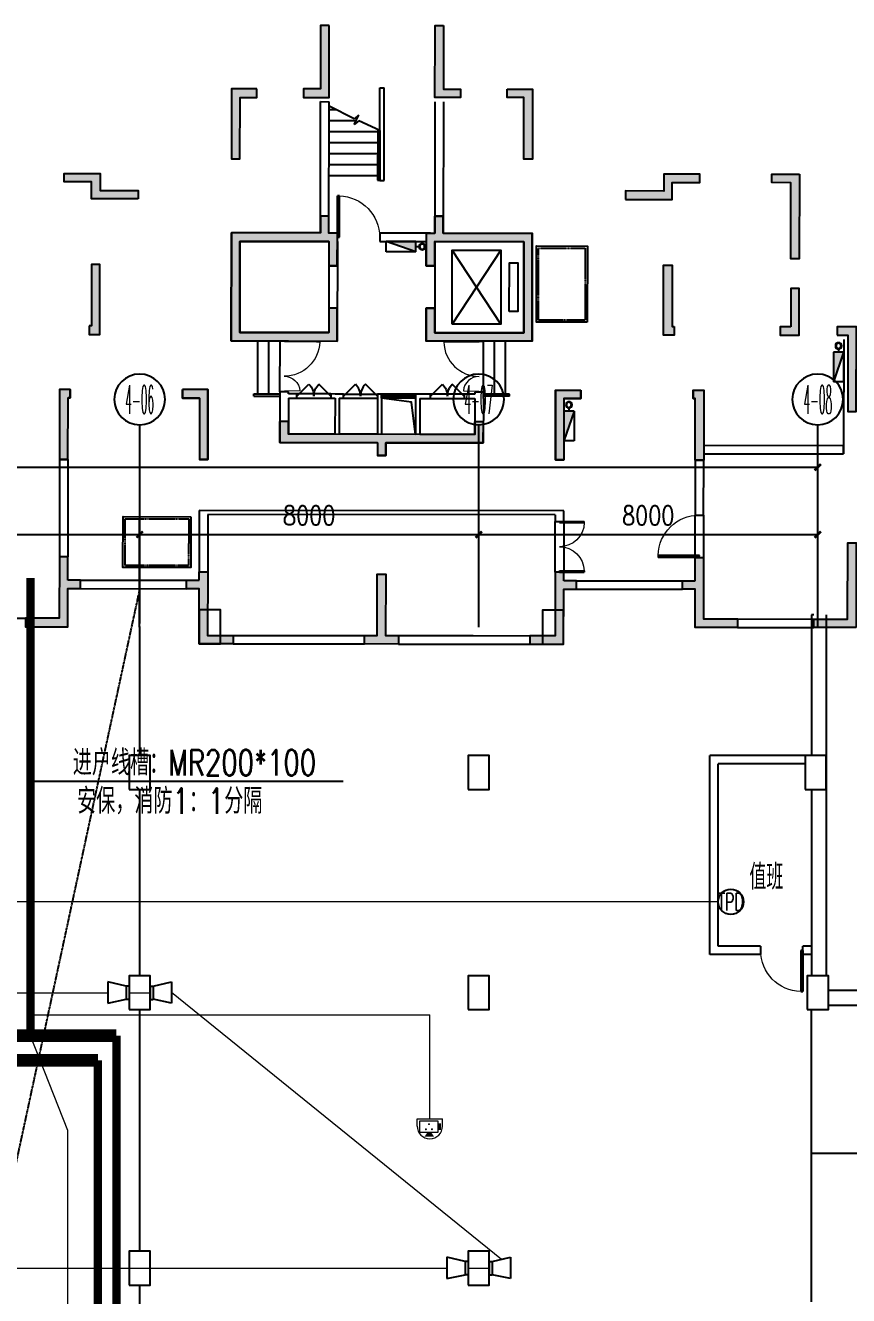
# Model space of a CAD drawing. Extents: x -781653 to 929899, y -295171 to 30012.
# Drawn here: x 451758 to 471181, y -144954 to -114973 of the extents above; entities that cross this region are included whole.
import ezdxf
from ezdxf.enums import TextEntityAlignment as Align

# ---------------------------------------------------------------- set-up
doc = ezdxf.new("R2010")
doc.units = 0
doc.header["$LTSCALE"] = 10
doc.header["$MEASUREMENT"] = 0
for name, pattern in [('BORDER', [1.75, 0.5, -0.25, 0.5, -0.25, 0, -0.25]), ('CENTER', [2, 1.25, -0.25, 0.25, -0.25]), ('DASH', [0.35, 0.25, -0.1]), ('DASHED', [0.75, 0.5, -0.25])]:
    doc.linetypes.add(name, pattern=pattern)
doc.layers.get('0').update_dxf_attribs({"linetype": 'CONTINUOUS'})
doc.layers.get('Defpoints').update_dxf_attribs({"linetype": 'CONTINUOUS'})
for name, color, linetype in [('A-STAIRS', 9, 'CONTINUOUS'), ('AXIS', 3, 'CONTINUOUS'), ('AXIS_TEXT', 7, 'CONTINUOUS'), ('COLUMN', 1, 'CONTINUOUS'), ('DOTE', 8, 'CENTER'), ('JPS-X', 1, 'BORDER'), ('JPS-XHS', 7, 'CONTINUOUS'), ('LVTRY', 6, 'CONTINUOUS'), ('PUB_DIM', 3, 'CONTINUOUS'), ('RD-equip', 3, 'CONTINUOUS'), ('RD-text', 4, 'CONTINUOUS'), ('solid', 252, 'CONTINUOUS'), ('STAIR', 9, 'CONTINUOUS'), ('TEXT', 7, 'CONTINUOUS'), ('wall', 8, 'CONTINUOUS'), ('wall-jg', 7, 'CONTINUOUS'), ('WINDOW', 4, 'CONTINUOUS'), ('结构墙', 1, 'CONTINUOUS')]:
    doc.layers.add(name, color=color, linetype=linetype)
doc.layers.add('RD-line', color=2, linetype='CONTINUOUS', lineweight=0)
doc.layers.get('DOTE').off()
doc.styles.add('_TCH_AXIS', font='COMPLEX', dxfattribs={"bigfont": 'GBCBIG'})
doc.styles.add('_TEL_DIM', font='SIMPLEX', dxfattribs={"width": 0.8, "height": 3.5, "bigfont": 'HZTXT'})
doc.styles.add('COMPLEX', font='COMPLEX')
doc.styles.add('DIM_FONT', font='SIMPLEX', dxfattribs={"width": 0.8, "bigfont": 'HZTXT'})
doc.styles.add('FS1', font='txt4', dxfattribs={"width": 0.8, "bigfont": 'fstxt'})
doc.styles.add('FS2', font='tjromans.shx', dxfattribs={"width": 0.8, "bigfont": 'tjhztxt.shx'})
doc.linetypes.add('BRA', pattern='A,2.8,-0.1,["B",_TEL_DIM,S=0.07,R=0,X=0,Y=-0.12],-0.25', length=3.15)
doc.linetypes.add('CCTV', pattern='A,2.8,-0.1,["V",_TEL_DIM,S=0.07,R=0,X=0,Y=-0.12],-0.25', length=3.15)
doc.linetypes.add('TD', pattern='A,2.8,-0.1,["C",_TEL_DIM,S=0.07,R=0,X=0,Y=-0.12],-0.25', length=3.15)
doc.dimstyles.new('DIMN300', dxfattribs={"dimscale": 3, "dimtxt": 300, "dimasz": 100, "dimexe": 250, "dimexo": 300, "dimgap": 150, "dimtad": 1, "dimdec": 0, "dimzin": 0, "dimdsep": 46, "dimtxsty": 'DIM_FONT', "dimblk": 'ARCHTICK', "dimcen": 0.09, "dimclrt": 7, "dimazin": 2, "dimtfac": 1, "dimtdec": 0, "dimtix": 1, "dimtmove": 2, "dimatfit": 3, "dimfxl": 0, "dimtolj": 1, "dimtzin": 0, "dimarcsym": 0})

# ---------------------------------------------------------------- blocks, each defined once
blk = doc.blocks.new('$DorLib2D$00000001')
for p, q in [((0.45, 0.975), (0.5, 0.975)), ((0.45, 0), (0.45, 0.975)), ((0.5, 0), (0.5, 0.975)), ((0.5, 0), (0.45, 0))]:
    blk.add_line(p, q)
at = {"lineweight": 13}
blk.add_arc((0.475, 0), 0.975, 91.4693, 180, dxfattribs=at)
blk = doc.blocks.new('DXHS')
at = {"layer": 'JPS-XHS'}
blk.add_hatch(color=256, dxfattribs=at).paths.add_polyline_path([(-350, 240), (-350, 0), (350, 0)])
at = {"layer": 'JPS-XHS', "linetype": 'Continuous'}
for p, q in [((-350, 240), (-350, 0)), ((-350, 240), (350, 240)), ((-350, 0), (350, 0)), ((350, 240), (350, 0))]:
    blk.add_line(p, q, dxfattribs=at)
at = {"layer": 'JPS-XHS'}
blk.add_line((-350, 240), (350, 0), dxfattribs=at)
blk = doc.blocks.new('FF')
at = {"linetype": 'Continuous'}
for radius in [75, 60]:
    blk.add_circle((0, 0), radius, dxfattribs=at)
blk = doc.blocks.new('$DorLib2D$00000002')
for p, q in [((-0.5, 0), (-0.5, 0.4875)), ((-0.475, 0.4875), (-0.5, 0.4875)), ((-0.475, 0), (-0.475, 0.4875)), ((0.475, 0), (0.475, 0.4875)), ((0.475, 0.4875), (0.5, 0.4875)), ((0.5, 0), (0.5, 0.4875)), ((-0.5, 0), (-0.475, 0)), ((0.5, 0), (0.475, 0))]:
    blk.add_line(p, q)
at = {"lineweight": 13}
for centre, start, end in [((-0.4875, 0), 0, 88.53072), ((0.4875, 0), 91.46928, 180)]:
    blk.add_arc(centre, 0.4875, start, end, dxfattribs=at)
blk = doc.blocks.new('$DorLib2D$00000116')
at = {"color": 0}
for p, q in [((-0.5, 0), (-0.146, 0.354)), ((0.5, 0), (0.146, 0.354))]:
    blk.add_line(p, q, dxfattribs=at)
for centre, start, end in [((-0.5, 0), 0, 45), ((0.5, 0), 135, 180)]:
    blk.add_arc(centre, 0.5, start, end, dxfattribs=at)
blk = doc.blocks.new('$WINLIB2D$00000001')
for p, q in [((-0.5, 0.5), (0.5, 0.5)), ((-0.5, 0.5), (-0.5, -0.5)), ((0.5, -0.5), (0.5, 0.5)), ((0.5, 0.167), (-0.5, 0.167)), ((0.5, -0.167), (-0.5, -0.167)), ((-0.5, -0.5), (0.5, -0.5))]:
    blk.add_line(p, q)
blk = doc.blocks.new('$DorLib2D$00000025')
at = {"const_width": 0.02}
for points in [[(0.481, -0.001), (0.481, 0.691)], [(-0.481, 0.001), (-0.481, 0.308)]]:
    blk.add_lwpolyline(points, dxfattribs=at)
at = {"lineweight": 13}
for centre, radius, start, end in [((0.505, -0.002), 0.699, 91.9397, 179.7238), ((-0.501, 0.003), 0.307, 359.7899, 85.7508)]:
    blk.add_arc(centre, radius, start, end, dxfattribs=at)
blk = doc.blocks.new('A$C6717307E')
at = {"layer": 'solid'}
for points in [[(32350, 8275), (32150, 8275), (32150, 7700), (30050, 7700), (30050, 9850), (32150, 9850), (32150, 9275), (32350, 9275), (32350, 10050), (32150, 10050), (32150, 10450), (31950, 10450), (31950, 10050), (29850, 10050), (29850, 7500), (32350, 7500)], [(36950, 10050), (34850, 10050), (34850, 10450), (34650, 10450), (34650, 10050), (34450, 10050), (34450, 9275), (34650, 9275), (34650, 9850), (36750, 9850), (36750, 7700), (34650, 7700), (34650, 8275), (34450, 8275), (34450, 7500), (36950, 7500)], [(26750, 9300), (26550, 9300), (26550, 7850), (26500, 7850), (26500, 7650), (26750, 7650)], [(40250, 7850), (40250, 9300), (40050, 9300), (40050, 7650), (40300, 7650), (40300, 7850)], [(25800, 4700), (26000, 4700), (26000, 6150), (26050, 6150), (26050, 6350), (25800, 6350)], [(29300, 6350), (28700, 6350), (28700, 6150), (29100, 6150), (29100, 4700), (29300, 4700)], [(37700, 6150), (38100, 6150), (38100, 6350), (37500, 6350), (37500, 4700), (37700, 4700)], [(40800, 4700), (41000, 4700), (41000, 6350), (40750, 6350), (40750, 6150), (40800, 6150)], [(31200, 5300), (31200, 5600), (31000, 5600), (31000, 5100), (33300, 5100), (33300, 4800), (33500, 4800), (33500, 5100), (35800, 5100), (35800, 5600), (35600, 5600), (35600, 5300)]]:
    blk.add_hatch(color=8, dxfattribs=at).paths.add_polyline_path(points)
at = {"layer": 'JPS-X', "color": 8, "const_width": 50}
for points in [[(34275, 9730), (34200, 9730)], [(44180, 7325), (44180, 7250)], [(37820, 5925), (37820, 5850)]]:
    blk.add_lwpolyline(points, dxfattribs=at)
at = {"layer": 'LVTRY', "color": 8}
blk.add_lwpolyline([(34200, 5300), (34102, 6056), (33400, 6150)], dxfattribs=at)
at = {"layer": 'STAIR', "color": 8}
for p, q in [((32744, 12749), (32150, 13040)), ((32314, 12960), (32150, 12960)), ((32787, 12700), (32150, 12700)), ((32851, 12830), (32744, 12749)), ((32745, 12614), (32851, 12830)), ((32852, 12696), (32745, 12614)), ((33350, 12470), (32852, 12696)), ((33300, 12440), (32150, 12440)), ((33300, 12492), (33300, 11300)), ((33350, 12470), (33350, 11300)), ((33300, 12180), (32150, 12180)), ((33300, 11920), (32150, 11920)), ((33300, 11660), (32150, 11660)), ((33300, 11400), (32150, 11400)), ((33300, 11300), (33350, 11300)), ((36210, 9650), (35060, 7900)), ((36210, 7900), (35060, 9650)), ((34650, 9275), (34650, 8275)), ((30480, 6250), (30480, 7500)), ((30740, 6250), (30740, 7500)), ((31000, 6300), (31000, 7500)), ((35800, 6300), (35800, 7500)), ((36060, 6250), (36060, 7500)), ((36320, 6250), (36320, 7500)), ((30380, 6250), (31000, 6250)), ((30380, 6200), (30380, 6250)), ((30380, 6200), (31000, 6200)), ((32200, 6250), (31400, 6250)), ((31400, 6150), (32200, 6150)), ((32500, 6250), (33300, 6250)), ((32500, 6150), (33300, 6150)), ((35350, 6250), (34550, 6250)), ((34550, 6150), (35350, 6150)), ((36420, 6250), (35800, 6250)), ((36420, 6200), (35800, 6200)), ((36420, 6200), (36420, 6250)), ((40800, 2400), (40800, 3400)), ((41000, 3400), (41000, 2400)), ((37500, 2050), (37500, 3250)), ((37700, 3250), (37700, 2050))]:
    blk.add_line(p, q, dxfattribs=at)
for points in [[(35060, 7900), (35060, 9650), (36210, 9650), (36210, 7900)], [(38250, 7950), (37050, 7950), (37050, 9750), (38250, 9750)], [(36410, 8200), (36410, 9350), (36610, 9350), (36610, 8200)], [(28900, 3350), (28900, 2150), (27300, 2150), (27300, 3350)]]:
    blk.add_lwpolyline(points, close=True, dxfattribs=at)
at = {"layer": 'STAIR', "color": 8, "linetype": 'DASH'}
for points in [[(38200, 8000), (37100, 8000), (37100, 9700), (38200, 9700)], [(28850, 3300), (28850, 2200), (27350, 2200), (27350, 3300)]]:
    blk.add_lwpolyline(points, close=True, dxfattribs=at)
at = {"layer": 'wall', "color": 8}
for p, q in [((33350, 11290), (33350, 13480)), ((33350, 13480), (33450, 13480)), ((33450, 11290), (33450, 13480)), ((31950, 10050), (31950, 13150)), ((31950, 13150), (32150, 13150)), ((32150, 10050), (32150, 13150)), ((34650, 13150), (34650, 10050)), ((34850, 13150), (34850, 10050)), ((33350, 11290), (33450, 11290)), ((29850, 10050), (29850, 7500)), ((31950, 10050), (29850, 10050)), ((32250, 10050), (32150, 10050)), ((32350, 10050), (32250, 10050)), ((32350, 9850), (32350, 10050)), ((34550, 10050), (33350, 10050)), ((33350, 10050), (33350, 9850)), ((34550, 10050), (34650, 10050)), ((34850, 10050), (36950, 10050)), ((36950, 10050), (36950, 7500)), ((30050, 9850), (30050, 7700)), ((32050, 9850), (30050, 9850)), ((32150, 9850), (32050, 9850)), ((32150, 9850), (32150, 7700)), ((32350, 9850), (32350, 7500)), ((33350, 9850), (34450, 9850)), ((34450, 9850), (34450, 9275)), ((34650, 9850), (34750, 9850)), ((34650, 9275), (34650, 9850)), ((34750, 9850), (36750, 9850)), ((36750, 9850), (36750, 7700)), ((34450, 9275), (34650, 9275)), ((34650, 8275), (34450, 8275)), ((34450, 8275), (34450, 7500)), ((34650, 7700), (34650, 8275)), ((29850, 7500), (31000, 7500)), ((30050, 7700), (31100, 7700)), ((31000, 7500), (31200, 7500)), ((31100, 7700), (32150, 7700)), ((31200, 7500), (32350, 7500)), ((35600, 7500), (34450, 7500)), ((35700, 7700), (34650, 7700)), ((35600, 7500), (35800, 7500)), ((36750, 7700), (35700, 7700)), ((36950, 7500), (35800, 7500)), ((31200, 6300), (31000, 6300)), ((31000, 6300), (31000, 6150)), ((31200, 6250), (31200, 6300)), ((35800, 6300), (35600, 6300)), ((35600, 6300), (35600, 6250)), ((35800, 6150), (35800, 6300)), ((31000, 6150), (31000, 5100)), ((31400, 6250), (31200, 6250)), ((31200, 6150), (31400, 6150)), ((31200, 6150), (31200, 5300)), ((31400, 6150), (31400, 6250)), ((32300, 6250), (32200, 6250)), ((32200, 6250), (32200, 6150)), ((32200, 6150), (32300, 6150)), ((32500, 6250), (32300, 6250)), ((32300, 6150), (32300, 5300)), ((32400, 6150), (32400, 5300)), ((32400, 6150), (32500, 6150)), ((32500, 6150), (32500, 6250)), ((33400, 6250), (33300, 6250)), ((33300, 6250), (33300, 6150)), ((33300, 6150), (33300, 5300)), ((33400, 6150), (33400, 6250)), ((33400, 6150), (33400, 5300)), ((34550, 6250), (34200, 6250)), ((34200, 6250), (34200, 6150)), ((34200, 6150), (34200, 5300)), ((34300, 6150), (34550, 6150)), ((34300, 6150), (34300, 5300)), ((34550, 6150), (34550, 6250)), ((35600, 6250), (35350, 6250)), ((35350, 6250), (35350, 6150)), ((35350, 6150), (35600, 6150)), ((35600, 6150), (35600, 5300)), ((35800, 6150), (35800, 5100)), ((32300, 5100), (31000, 5100)), ((32300, 5300), (31200, 5300)), ((33300, 5100), (32300, 5100)), ((33300, 5300), (32400, 5300)), ((33300, 5100), (33300, 4800)), ((33300, 5100), (33300, 5100)), ((34200, 5300), (33400, 5300)), ((33400, 5300), (33400, 5300)), ((34200, 5100), (33500, 5100)), ((33500, 5100), (33500, 4800)), ((35800, 5100), (34200, 5100)), ((35600, 5300), (34300, 5300)), ((33500, 4800), (33300, 4800)), ((41000, 5050), (44300, 5050)), ((41000, 5050), (41000, 4850)), ((41000, 4850), (44300, 4850)), ((44300, 5050), (44300, 4850)), ((25800, 4700), (25800, 2400)), ((26000, 4700), (25800, 4700)), ((26000, 4700), (26000, 2400)), ((40800, 4700), (40800, 3400)), ((41000, 4700), (40800, 4700)), ((41000, 3400), (41000, 4700)), ((37700, 3500), (29100, 3500)), ((29100, 3500), (29100, 2050)), ((37500, 3400), (29300, 3400)), ((29300, 3400), (29300, 2050)), ((37500, 3400), (37500, 3250)), ((37700, 3250), (37700, 3500)), ((40800, 3400), (41000, 3400)), ((37500, 3250), (37700, 3250))]:
    blk.add_line(p, q, dxfattribs=at)
at = {"layer": 'wall-jg', "color": 8}
for p, q in [((31950, 10450), (31950, 10050)), ((32150, 10450), (31950, 10450)), ((32150, 10050), (32150, 10450)), ((34650, 10450), (34650, 10050)), ((34850, 10450), (34650, 10450)), ((34850, 10050), (34850, 10450)), ((31950, 10050), (29850, 10050)), ((29850, 7500), (29850, 10050)), ((32350, 10050), (32150, 10050)), ((32350, 9275), (32350, 10050)), ((34450, 10050), (34650, 10050)), ((34450, 9275), (34450, 10050)), ((34850, 10050), (36950, 10050)), ((36950, 7500), (36950, 10050)), ((30050, 7700), (30050, 9850)), ((30050, 9850), (32150, 9850)), ((32150, 9850), (32150, 9275)), ((36750, 9850), (34650, 9850)), ((34650, 9850), (34650, 9275)), ((36750, 7700), (36750, 9850)), ((26550, 9300), (26550, 7850)), ((26750, 9300), (26550, 9300)), ((26750, 7650), (26750, 9300)), ((40050, 9300), (40250, 9300)), ((40050, 7650), (40050, 9300)), ((40250, 9300), (40250, 7850)), ((32350, 9275), (32150, 9275)), ((34450, 9275), (34650, 9275)), ((32350, 8275), (32150, 8275)), ((32150, 8275), (32150, 7700)), ((32350, 7500), (32350, 8275)), ((34450, 8275), (34650, 8275)), ((34450, 7500), (34450, 8275)), ((34650, 8275), (34650, 7700)), ((26550, 7850), (26500, 7850)), ((26500, 7850), (26500, 7650)), ((40250, 7850), (40300, 7850)), ((40300, 7850), (40300, 7650)), ((26500, 7650), (26750, 7650)), ((29850, 7500), (32350, 7500)), ((30050, 7700), (32150, 7700)), ((36950, 7500), (34450, 7500)), ((36750, 7700), (34650, 7700)), ((40300, 7650), (40050, 7650)), ((44300, 7550), (44300, 5050)), ((25800, 6350), (25800, 4700)), ((26050, 6350), (25800, 6350)), ((26050, 6350), (26050, 6150)), ((28700, 6150), (28700, 6350)), ((29300, 6350), (28700, 6350)), ((29300, 6350), (29300, 4700)), ((37500, 6350), (37500, 4700)), ((37500, 6350), (38100, 6350)), ((38100, 6150), (38100, 6350)), ((40750, 6350), (40750, 6150)), ((40750, 6350), (41000, 6350)), ((41000, 6350), (41000, 4700)), ((26050, 6150), (26000, 6150)), ((26000, 4700), (26000, 6150)), ((29100, 6150), (28700, 6150)), ((29100, 6150), (29100, 4700)), ((37700, 6150), (38100, 6150)), ((37700, 6150), (37700, 4700)), ((40750, 6150), (40800, 6150)), ((40800, 4700), (40800, 6150)), ((31200, 5600), (31000, 5600)), ((31000, 5100), (31000, 5600)), ((31200, 5300), (31200, 5600)), ((35600, 5300), (35600, 5600)), ((35800, 5600), (35600, 5600)), ((35800, 5100), (35800, 5600)), ((33300, 5100), (31000, 5100)), ((35600, 5300), (31200, 5300)), ((33300, 5100), (33300, 4800)), ((33500, 5100), (33500, 4800)), ((33500, 5100), (35800, 5100)), ((33500, 4800), (33300, 4800)), ((44300, 5050), (44300, 5050)), ((44300, 4850), (44300, 5050)), ((44300, 4850), (44300, 4850)), ((26000, 4700), (25800, 4700)), ((29300, 4700), (29100, 4700)), ((37500, 4700), (37700, 4700)), ((40800, 4700), (41000, 4700))]:
    blk.add_line(p, q, dxfattribs=at)
at = {"layer": 'WINDOW', "color": 8, "linetype": 'DASH'}
for p, q in [((34650, 9275), (34450, 9275)), ((34450, 8275), (34650, 8275))]:
    blk.add_line(p, q, dxfattribs=at)
at = {"layer": 'JPS-X', "color": 8, "xscale": -1}
blk.add_blockref('FF', (34350, 9730), dxfattribs=at)
at = {"layer": 'JPS-X', "color": 8, "xscale": -1, "rotation": 90}
for p in [(44180, 7400), (37820, 6000)]:
    blk.add_blockref('FF', p, dxfattribs=at)
at = {"layer": 'JPS-XHS', "color": 8}
for p, rotation in [((33850, 9850), 179.9999999999999), ((44060, 6900), 270), ((37700, 5500), 270)]:
    blk.add_blockref('DXHS', p, dxfattribs=dict(at, rotation=rotation))
at = {"layer": 'WINDOW', "color": 8}
for name, p, xscale, yscale, zscale in [('$DorLib2D$00000001', (32850, 9950), -1000.000000000001, 1000.000000000001, -1000), ('$DorLib2D$00000116', (31800, 6200), -799.9999999999999, 799.9999999999999, 800), ('$DorLib2D$00000116', (32900, 6200), 799.9999999999999, 799.9999999999999, -800)]:
    blk.add_blockref(name, p, dxfattribs=dict(at, xscale=xscale, yscale=yscale, zscale=zscale))
for name, p, xscale, yscale, zscale, rotation in [('$DorLib2D$00000025', (31100, 6900), -1199.999999999999, 1199.999999999999, -1200, 270), ('$DorLib2D$00000025', (35700, 6900), 1199.999999999999, 1199.999999999999, -1200, 90), ('$DorLib2D$00000116', (34950, 6200), -799.9999999999999, 799.9999999999999, 800, 2.086443871040067e-12), ('$WINLIB2D$00000001', (33800, 6200), 799.9999999999999, 99.99999999999999, 800, 179.9999999999999), ('$DorLib2D$00000001', (40900, 2900), -1000.000000000001, 1000.000000000001, -1000, 90), ('$DorLib2D$00000002', (37600, 2650), -1199.999999999999, 1199.999999999999, -1200, 270)]:
    blk.add_blockref(name, p, dxfattribs=dict(at, xscale=xscale, yscale=yscale, zscale=zscale, rotation=rotation))
blk = doc.blocks.new('A$C63A85C0E')
at = {"layer": 'solid'}
for points in [[(31950, 13100), (31950, 14600), (32150, 14600), (32150, 14400), (32150, 12900), (31550, 12900), (31550, 13100)], [(35250, 13100), (35250, 12900), (34650, 12900), (34650, 14400), (34650, 14600), (34850, 14600), (34850, 13100)], [(30050, 12900), (30050, 11450), (29850, 11450), (29850, 13100), (30450, 13100), (30450, 12900)], [(36950, 13100), (36950, 11450), (36750, 11450), (36750, 12900), (36350, 12900), (36350, 13100)], [(26550, 10900), (25900, 10900), (25900, 11100), (26750, 11100), (26750, 10700), (27650, 10700), (27650, 10500), (26550, 10500)], [(40050, 10700), (40050, 11100), (40900, 11100), (40900, 10900), (40250, 10900), (40250, 10500), (39150, 10500), (39150, 10700)], [(43250, 11100), (43250, 9100), (43050, 9100), (43050, 10900), (42600, 10900), (42600, 11100)], [(32150, 8925), (32350, 8925), (32350, 9700), (32150, 9700), (32150, 10100), (31950, 10100), (31950, 9700), (29850, 9700), (29850, 7150), (32350, 7150), (32350, 7925), (32150, 7925), (32150, 7350), (30050, 7350), (30050, 9500), (32150, 9500)], [(34650, 8925), (34450, 8925), (34450, 9700), (34650, 9700), (34650, 10100), (34850, 10100), (34850, 9700), (36950, 9700), (36950, 7150), (34450, 7150), (34450, 7925), (34650, 7925), (34650, 7350), (36750, 7350), (36750, 9500), (34650, 9500)], [(26750, 7300), (26500, 7300), (26500, 7500), (26550, 7500), (26550, 8950), (26750, 8950)], [(40250, 7500), (40300, 7500), (40300, 7300), (40050, 7300), (40050, 8950), (40250, 8950)], [(43050, 7500), (43050, 8400), (43250, 8400), (43250, 7300), (42800, 7300), (42800, 7500)], [(44600, 7500), (44600, 5500), (44400, 5500), (44400, 7300), (44150, 7300), (44150, 7500)], [(25800, 6000), (26050, 6000), (26050, 5800), (26000, 5800), (26000, 4350), (25800, 4350)], [(29300, 4350), (29100, 4350), (29100, 5800), (28700, 5800), (28700, 6000), (29300, 6000)], [(37700, 5800), (37700, 4350), (37500, 4350), (37500, 6000), (38100, 6000), (38100, 5800)], [(40800, 5800), (40750, 5800), (40750, 6000), (41000, 6000), (41000, 4350), (40800, 4350)], [(35600, 4950), (35600, 5250), (35800, 5250), (35800, 4750), (33500, 4750), (33500, 4450), (33300, 4450), (33300, 4750), (31000, 4750), (31000, 5250), (31200, 5250), (31200, 4950)], [(43600, 400), (43600, 600), (44400, 600), (44400, 2400), (44600, 2400), (44600, 400)], [(26000, 1300), (26000, 400), (25000, 400), (25000, 600), (25800, 600), (25800, 2050), (26000, 2050), (26000, 1500), (26300, 1500), (26300, 1300)], [(41800, 600), (41800, 400), (40800, 400), (40800, 1300), (40500, 1300), (40500, 1500), (40800, 1500), (40800, 2050), (41000, 2050), (41000, 600)], [(29300, 200), (29900, 200), (29900, 0), (29100, 0), (29100, 1300), (28800, 1300), (28800, 1500), (29100, 1500), (29100, 1700), (29300, 1700)], [(33000, 0), (33000, 200), (33300, 200), (33300, 1650), (33500, 1650), (33500, 200), (33800, 200), (33800, 0)], [(37500, 1700), (37700, 1700), (37700, 1500), (38000, 1500), (38000, 1300), (37700, 1300), (37700, 0), (36900, 0), (36900, 200), (37500, 200)]]:
    blk.add_hatch(color=256, dxfattribs=at).paths.add_polyline_path(points)
at = {"layer": 'wall-jg'}
for points in [[(32150, 14600), (31950, 14600), (31950, 13100), (31550, 13100), (31550, 12900), (32150, 12900), (32150, 14400), (32150, 14400)], [(34850, 14600), (34850, 13100), (35250, 13100), (35250, 12900), (34650, 12900), (34650, 14400), (34650, 14400), (34650, 14600)], [(27650, 10500), (26550, 10500), (26550, 10900), (25900, 10900), (25900, 11100), (26750, 11100), (26750, 10700), (27650, 10700)], [(39150, 10500), (40250, 10500), (40250, 10900), (40900, 10900), (40900, 11100), (40050, 11100), (40050, 10700), (39150, 10700)], [(43250, 11100), (43250, 9100), (43050, 9100), (43050, 10900), (42600, 10900), (42600, 11100)], [(43050, 7500), (42800, 7500), (42800, 7300), (43250, 7300), (43250, 8400), (43050, 8400)], [(44150, 7300), (44400, 7300), (44400, 5500), (44600, 5500), (44600, 7500), (44150, 7500)], [(28700, 6000), (28700, 5800), (29100, 5800), (29100, 4350), (29300, 4350), (29300, 6000)], [(38100, 6000), (38100, 5800), (37700, 5800), (37700, 4350), (37500, 4350), (37500, 6000)]]:
    blk.add_lwpolyline(points, close=True, dxfattribs=at)
for points in [[(30450, 13100), (29850, 13100), (29850, 11450), (30050, 11450), (30050, 12900), (30450, 12900), (30450, 13100)], [(36350, 13100), (36950, 13100), (36950, 11450), (36750, 11450), (36750, 12900), (36350, 12900), (36350, 13100)], [(32150, 8925), (32350, 8925), (32350, 9700), (32150, 9700), (32150, 10100), (31950, 10100), (31950, 9700), (29850, 9700), (29850, 7150), (32350, 7150), (32350, 7925), (32150, 7925), (32150, 7350), (30050, 7350), (30050, 9500), (32150, 9500), (32150, 8925)], [(34650, 8925), (34450, 8925), (34450, 9700), (34650, 9700), (34650, 10100), (34850, 10100), (34850, 9700), (36950, 9700), (36950, 7150), (34450, 7150), (34450, 7925), (34650, 7925), (34650, 7350), (36750, 7350), (36750, 9500), (34650, 9500), (34650, 8925)], [(26500, 7500), (26500, 7300), (26750, 7300), (26750, 8950), (26550, 8950), (26550, 7500), (26500, 7500)], [(40300, 7500), (40300, 7300), (40050, 7300), (40050, 8950), (40250, 8950), (40250, 7500), (40300, 7500)], [(25800, 4350), (26000, 4350), (26000, 5800), (26050, 5800), (26050, 6000), (25800, 6000), (25800, 4350)], [(41000, 4350), (40800, 4350), (40800, 5800), (40750, 5800), (40750, 6000), (41000, 6000), (41000, 4350)], [(31200, 5250), (31000, 5250), (31000, 4750), (33300, 4750), (33300, 4450), (33500, 4450), (33500, 4750), (35800, 4750), (35800, 5250), (35600, 5250), (35600, 4950), (31200, 4950), (31200, 5250)], [(44600, 400), (43600, 400), (43600, 600), (44400, 600), (44400, 2400), (44600, 2400), (44600, 400)], [(26000, 1500), (26000, 2050), (25800, 2050), (25800, 600), (25000, 600), (25000, 400), (26000, 400), (26000, 1300), (26300, 1300), (26300, 1500), (26000, 1500)], [(40800, 1500), (40800, 2050), (41000, 2050), (41000, 600), (41800, 600), (41800, 400), (40800, 400), (40800, 1300), (40500, 1300), (40500, 1500), (40800, 1500)], [(29100, 1500), (29100, 1700), (29300, 1700), (29300, 200), (29900, 200), (29900, 0), (29100, 0), (29100, 1300), (28800, 1300), (28800, 1500), (29100, 1500)], [(33000, 200), (33300, 200), (33300, 1650), (33500, 1650), (33500, 200), (33800, 200), (33800, 0), (33000, 0), (33000, 200)], [(37700, 1500), (37700, 1700), (37500, 1700), (37500, 200), (36900, 200), (36900, 0), (37700, 0), (37700, 1300), (38000, 1300), (38000, 1500), (37700, 1500)]]:
    blk.add_lwpolyline(points, dxfattribs=at)
blk = doc.blocks.new('A$C0FE76EBE')
at = {"layer": 'COLUMN'}
for points in [[(28667, 56584), (29167, 56584), (29167, 57384), (28667, 57384)], [(36767, 56575), (37267, 56575), (37267, 57375), (36767, 57375)], [(27013, 53147), (27513, 53147), (27513, 53947), (27013, 53947)], [(35013, 53147), (35513, 53147), (35513, 53947), (35013, 53947)], [(42963, 53147), (43463, 53147), (43463, 53947), (42963, 53947)], [(27013, 47947), (27513, 47947), (27513, 48747), (27013, 48747)], [(35013, 47947), (35513, 47947), (35513, 48747), (35013, 48747)], [(43013, 47947), (43513, 47947), (43513, 48747), (43013, 48747)], [(27013, 41447), (27513, 41447), (27513, 42247), (27013, 42247)], [(35013, 41447), (35513, 41447), (35513, 42247), (35013, 42247)]]:
    blk.add_lwpolyline(points, close=True, dxfattribs=at)
at = {"layer": '结构墙', "linetype": 'ByBlock'}
for p, q in [((43113, 57269), (43113, 53947)), ((43463, 57265), (43463, 48747)), ((43113, 53147), (43113, 48747))]:
    blk.add_line(p, q, dxfattribs=at)
at = {"layer": '结构墙'}
for p, q in [((43167, 57269), (43113, 57269)), ((48526, 48397), (43513, 48397)), ((48263, 48047), (43513, 48047))]:
    blk.add_line(p, q, dxfattribs=at)
blk = doc.blocks.new('_ArchTick')
at = {"color": 0, "linetype": 'ByBlock', "const_width": 0.4}
blk.add_lwpolyline([(-0.5, -0.5), (0.5, 0.5)], dxfattribs=at)
blk = doc.blocks.new('*D89')
at = {"layer": 'Defpoints', "color": 0}
for p in [(295364, 114956), (287364, 112319), (295364, 112319)]:
    blk.add_point(p, dxfattribs=at)
at = {"layer": 'PUB_DIM', "color": 0, "lineweight": -2}
for p, q in [((287364, 112769), (287364, 115331)), ((295364, 112769), (295364, 115331)), ((287364, 114956), (295364, 114956))]:
    blk.add_line(p, q, dxfattribs=at)
at = {"layer": 'PUB_DIM', "color": 0, "lineweight": -2, "xscale": 150, "yscale": 150, "zscale": 150, "rotation": 180}
blk.add_blockref('_ArchTick', (287364, 114956), dxfattribs=at)
at = {"layer": 'PUB_DIM', "color": 0, "lineweight": -2, "xscale": 150, "yscale": 150, "zscale": 150}
blk.add_blockref('_ArchTick', (295364, 114956), dxfattribs=at)
at = {"layer": 'PUB_DIM', "color": 7, "insert": (291364, 115406), "char_height": 450, "attachment_point": 5, "style": 'DIM_FONT'}
blk.add_mtext('\\A1;8000', dxfattribs=at)
blk = doc.blocks.new('*D90')
at = {"layer": 'Defpoints', "color": 0}
for p in [(287364, 114956), (279364, 112319), (287364, 112319)]:
    blk.add_point(p, dxfattribs=at)
at = {"layer": 'PUB_DIM', "color": 0, "lineweight": -2}
for p, q in [((279364, 112769), (279364, 115331)), ((287364, 112769), (287364, 115331)), ((279364, 114956), (287364, 114956))]:
    blk.add_line(p, q, dxfattribs=at)
at = {"layer": 'PUB_DIM', "color": 0, "lineweight": -2, "xscale": 150, "yscale": 150, "zscale": 150, "rotation": 180}
blk.add_blockref('_ArchTick', (279364, 114956), dxfattribs=at)
at = {"layer": 'PUB_DIM', "color": 0, "lineweight": -2, "xscale": 150, "yscale": 150, "zscale": 150}
blk.add_blockref('_ArchTick', (287364, 114956), dxfattribs=at)
at = {"layer": 'PUB_DIM', "color": 7, "insert": (283364, 115406), "char_height": 450, "attachment_point": 5, "style": 'DIM_FONT'}
blk.add_mtext('\\A1;8000', dxfattribs=at)
blk = doc.blocks.new('*D91')
at = {"layer": 'Defpoints', "color": 0}
for p in [(279364, 114956), (271364, 112319), (279364, 112319)]:
    blk.add_point(p, dxfattribs=at)
at = {"layer": 'PUB_DIM', "color": 0, "lineweight": -2}
for p, q in [((271364, 112769), (271364, 115331)), ((279364, 112769), (279364, 115331)), ((271364, 114956), (279364, 114956))]:
    blk.add_line(p, q, dxfattribs=at)
at = {"layer": 'PUB_DIM', "color": 0, "lineweight": -2, "xscale": 150, "yscale": 150, "zscale": 150, "rotation": 180}
blk.add_blockref('_ArchTick', (271364, 114956), dxfattribs=at)
at = {"layer": 'PUB_DIM', "color": 0, "lineweight": -2, "xscale": 150, "yscale": 150, "zscale": 150}
blk.add_blockref('_ArchTick', (279364, 114956), dxfattribs=at)
at = {"layer": 'PUB_DIM', "color": 7, "insert": (275364, 115406), "char_height": 450, "attachment_point": 5, "style": 'DIM_FONT'}
blk.add_mtext('\\A1;8000', dxfattribs=at)
blk = doc.blocks.new('*D118')
at = {"layer": 'Defpoints', "color": 0}
for p in [(295364, 116544), (25264, 112319), (295364, 112296)]:
    blk.add_point(p, dxfattribs=at)
at = {"layer": 'PUB_DIM', "color": 0, "lineweight": -2}
for p, q in [((25264, 112769), (25264, 116919)), ((295364, 112746), (295364, 116919)), ((25264, 116544), (295364, 116544))]:
    blk.add_line(p, q, dxfattribs=at)
at = {"layer": 'PUB_DIM', "color": 0, "lineweight": -2, "xscale": 150, "yscale": 150, "zscale": 150, "rotation": 180}
blk.add_blockref('_ArchTick', (25264, 116544), dxfattribs=at)
at = {"layer": 'PUB_DIM', "color": 0, "lineweight": -2, "xscale": 150, "yscale": 150, "zscale": 150}
blk.add_blockref('_ArchTick', (295364, 116544), dxfattribs=at)
at = {"layer": 'PUB_DIM', "color": 7, "insert": (160314, 116994), "char_height": 450, "attachment_point": 5, "style": 'DIM_FONT'}
blk.add_mtext('\\A1;270100', dxfattribs=at)
blk = doc.blocks.new('_AXISO')
blk.add_circle((0, 0), 0.5)
at = {"layer": 'AXIS_TEXT', "style": 'COMPLEX', "width": 1.041667}
blk.add_attdef('A', text='', height=0.56, dxfattribs=at).set_placement((-0.25, -0.28), (0.25, -0.28), align=Align.FIT)
blk = doc.blocks.new('PCY07')
at = {"color": 0, "lineweight": -2}
for p, q in [((-321, 0), (-321, 182)), ((-321, 182), (321, 182)), ((-249, -161), (-249, 129)), ((-249, 129), (205, 129)), ((205, 129), (205, -161)), ((321, 0), (321, 182)), ((205, -161), (-249, -161))]:
    blk.add_line(p, q, dxfattribs=at)
at = {"color": 0, "lineweight": -2, "const_width": 25}
for points in [[(-34, 48, 1), (-9, 48, 1)], [(-111, -81, 1), (-86, -81, 1)], [(67, -81, -1), (42, -81, -1)]]:
    blk.add_lwpolyline(points, format="xyb", close=True, dxfattribs=at)
at = {"color": 0, "lineweight": -2, "const_width": 80}
blk.add_lwpolyline([(245, 69), (245, -100)], dxfattribs=at)
at = {"color": 0, "lineweight": -2}
blk.add_lwpolyline([(-12, -162, 100, 250, 0), (-12, -272, 250, 250, 0)], format="xyseb", dxfattribs=at)
blk.add_arc((0, 0), 321, 180, 0, dxfattribs=at)
blk = doc.blocks.new('adasdasdasd')
at = {"layer": 'RD-equip'}
for p, q in [((-151, 430), (-251, 0)), ((-154, 500), (-154, 430)), ((-154, 500), (159, 500)), ((-154, 430), (159, 430)), ((251, 0), (158, 430)), ((159, 500), (159, 430)), ((-251, 0), (251, 0))]:
    blk.add_line(p, q, dxfattribs=at)
blk = doc.blocks.new('TPD')
at = {"layer": 'RD-equip'}
blk.add_circle((0, 0), 200, dxfattribs=at)
at = {"layer": 'RD-text', "style": 'FS1', "width": 0.8}
blk.add_attdef('CP', text='', height=350, dxfattribs=at).set_placement((0, 0), align=Align.MIDDLE)
blk = doc.blocks.new('A$C35934B5C')
at = {"layer": 'AXIS'}
for p, q in [((279364.2, 112857.5), (279364.2, 117544.5)), ((287364.2, 112857.5), (287364.2, 117544.5)), ((295364.2, 112857.5), (295364.2, 117544.5))]:
    blk.add_line(p, q, dxfattribs=at)
ref = blk.add_blockref('_AXISO', (279364.2, 118144.5), dxfattribs=dict(at, xscale=-1200, yscale=1200, zscale=1200, rotation=180))
ref.add_attrib('A', '4-06', dxfattribs={"layer": 'AXIS_TEXT', "linetype": 'ByBlock', "height": 678.82, "style": '_TCH_AXIS', "width": 0.259259}).set_placement((279024.8, 117805.1), (279703.6, 117805.1), align=Align.FIT)
ref = blk.add_blockref('_AXISO', (287364.2, 118144.5), dxfattribs=dict(at, xscale=-1200, yscale=1200, zscale=1200, rotation=180))
ref.add_attrib('A', '4-07', dxfattribs={"layer": 'AXIS_TEXT', "linetype": 'ByBlock', "height": 678.82, "style": '_TCH_AXIS', "width": 0.259259}).set_placement((287024.8, 117805.1), (287703.6, 117805.1), align=Align.FIT)
ref = blk.add_blockref('_AXISO', (295364.2, 118144.5), dxfattribs=dict(at, xscale=-1200, yscale=1200, zscale=1200, rotation=180))
ref.add_attrib('A', '4-08', dxfattribs={"layer": 'AXIS_TEXT', "linetype": 'ByBlock', "height": 678.82, "style": '_TCH_AXIS', "width": 0.259259}).set_placement((295024.8, 117805.1), (295703.6, 117805.1), align=Align.FIT)
at = {"layer": 'PUB_DIM'}
dim = blk.add_linear_dim(base=(295364.2, 116543.9), p1=(25264.2, 112318.8), p2=(295364.2, 112296.4), dimstyle='DIMN300', override={"dimscale": 1.5}, dxfattribs=at)
dim.commit()
dim.dimension.update_dxf_attribs({"geometry": '*D118', "text_midpoint": (160314.2, 116993.9)})
for p1, p2, picture, middle in [((271364.2, 112318.8), (279364.2, 112318.8), '*D91', (275364.2, 115406.2)), ((279364.2, 112318.8), (287364.2, 112318.8), '*D90', (283364.2, 115406.2)), ((287364.2, 112318.8), (295364.2, 112318.8), '*D89', (291364.2, 115406.2))]:
    dim = blk.add_aligned_dim(p1=p1, p2=p2, distance=2637.4, dimstyle='DIMN300', override={"dimscale": 1.5}, dxfattribs=at)
    dim.commit()
    dim.dimension.update_dxf_attribs({"geometry": picture, "text_midpoint": middle})

msp = doc.modelspace()

# ---------------------------------------------------------------- linework, layer by layer
at = {"layer": 'A-STAIRS', "linetype": 'DASH', "ltscale": 5}
msp.add_line((454453.8, -128268.1), (446453.8, -165406.8), dxfattribs=at)
at = {"layer": 'RD-line', "linetype": 'TD', "ltscale": 0.8}
msp.add_line((468103.8, -135659), (451464.5, -135659), dxfattribs=at)
at = {"layer": 'RD-line', "linetype": 'BRA', "ltscale": 0.8}
for p, q in [((439204, -137805.1), (453703.5, -137805.1)), ((454203.8, -137805.1), (454703.8, -137805.1)), ((462988.6, -144101.2), (455204, -137802)), ((447204, -144305.1), (461703.5, -144305.1)), ((462203.8, -144305.1), (462703.8, -144305.1))]:
    msp.add_line(p, q, dxfattribs=at)
at = {"layer": 'RD-line', "linetype": 'CCTV', "ltscale": 0.8}
for p, q in [((451878.1, -138327.7), (461299.6, -138327.7)), ((461299.6, -140782.8), (461299.6, -138327.7)), ((452757.1, -141056.5), (451878.1, -138821.7)), ((452757.1, -158128.6), (452757.1, -141056.5))]:
    msp.add_line(p, q, dxfattribs=at)
at = {"layer": 'RD-line', "linetype": 'DASHED'}
for points, const_width in [([(451878.1, -138821.7), (451878.1, -128015.1)], 200), ([(453905.7, -138821.7), (217379, -138821.7)], 300), ([(453905.7, -138821.7), (453905.7, -161078.2)], 200)]:
    msp.add_lwpolyline(points, dxfattribs=dict(at, const_width=const_width))
at = {"layer": 'RD-line'}
for points, const_width in [([(453467.9, -139403.3), (216965.4, -139403.3)], 300), ([(453467.9, -139403.3), (453467.9, -161086.3)], 200)]:
    msp.add_lwpolyline(points, dxfattribs=dict(at, const_width=const_width))
at = {"layer": 'RD-text'}
msp.add_line((451878.1, -132811.2), (459252.8, -132811.2), dxfattribs=at)
at = {"layer": 'STAIR'}
for p, q in [((454453.8, -132205.1), (454453.8, -129159.2)), ((454453.8, -137405.1), (454453.8, -133005.1)), ((454453.8, -143905.1), (454453.8, -138205.1)), ((454453.8, -149305.1), (454453.8, -144705.1))]:
    msp.add_line(p, q, dxfattribs=at)
at = {"layer": 'STAIR', "linetype": 'ByBlock'}
for p, q in [((470303.8, -145103.5), (470303.8, -138205.1)), ((475453.8, -141603.5), (470303.8, -141603.5))]:
    msp.add_line(p, q, dxfattribs=at)
at = {"layer": 'wall', "linetype": 'ByBlock'}
for p, q in [((453058.8, -128266.5), (455558.8, -128269.3)), ((453059, -128066.5), (455559, -128069.3)), ((464758.8, -128279.6), (467258.8, -128282.4)), ((464759, -128079.6), (467259, -128082.4)), ((449958, -128963.1), (451758, -128965.1)), ((468557.8, -129183.8), (470357.8, -129185.8)), ((468558, -128983.8), (470358, -128985.8)), ((456657.5, -129370.6), (459757.5, -129374)), ((460557.5, -129374.9), (462321.8, -129376.9)), ((462321.8, -129376.9), (463657.5, -129378.4)), ((456657.3, -129570.6), (459757.3, -129574)), ((460557.3, -129574.9), (462321.6, -129576.9)), ((462321.6, -129576.9), (463657.3, -129578.4)), ((467903.8, -136905.1), (467903.8, -132205.1)), ((470153.8, -132205.1), (467903.8, -132205.1)), ((468103.8, -136705.1), (468103.8, -132405.1)), ((470153.8, -132405.1), (468103.8, -132405.1)), ((469103.8, -136705.1), (468103.8, -136705.1)), ((469103.8, -136705.1), (469103.8, -136905.1)), ((470103.8, -136905.1), (470103.8, -136705.1)), ((470303.8, -136705.1), (470103.8, -136705.1)), ((469103.8, -136905.1), (467903.8, -136905.1)), ((470303.8, -136905.1), (470103.8, -136905.1))]:
    msp.add_line(p, q, dxfattribs=at)

# ---------------------------------------------------------------- block references
at = {"rotation": 359.9360638265084}
msp.add_blockref('A$C6717307E', (426756.9, -129887.2), dxfattribs=at)
at = {"layer": 'DOTE', "color": 3}
msp.add_blockref('A$C35934B5C', (175089.6, -241945.8), dxfattribs=at)
at = {"layer": 'RD-equip'}
ref = msp.add_blockref('TPD', (468403.8, -135659), dxfattribs=dict(at, xscale=1.5, yscale=1.5, zscale=1.5))
ref.add_attrib('CP', 'TPD', dxfattribs={"layer": 'RD-text', "height": 405, "style": 'FS1', "width": 0.6}).set_placement((468403.8, -135659), align=Align.MIDDLE)
at = {"layer": 'RD-equip', "rotation": 269.9204302749589}
for p in [(453703.5, -137802), (461703.5, -144302)]:
    msp.add_blockref('adasdasdasd', p, dxfattribs=at)
at = {"layer": 'RD-equip', "xscale": -1, "rotation": 90.0795697250411}
for p in [(455204, -137802), (463204, -144302)]:
    msp.add_blockref('adasdasdasd', p, dxfattribs=at)
at = {"layer": 'RD-equip', "color": 3, "lineweight": 0, "xscale": 0.9345000046305358, "yscale": 0.934500004601432, "zscale": 0.9345000046725}
msp.add_blockref('PCY07', (461299.6, -140952.7), dxfattribs=at)
at = {"layer": 'wall', "rotation": 359.9360638263715}
msp.add_blockref('A$C63A85C0E', (426757.3, -129537.2), dxfattribs=at)
at = {"layer": 'WINDOW', "linetype": 'ByBlock', "xscale": -1000, "yscale": 1000, "zscale": -1000, "rotation": 179.9999999999874}
msp.add_blockref('$DorLib2D$00000001', (469603.8, -136805.1), dxfattribs=at)
at = {"layer": '结构墙'}
msp.add_blockref('A$C0FE76EBE', (427190.6, -186151.8), dxfattribs=at)

# ---------------------------------------------------------------- texts
at = {"layer": 'RD-text', "style": '_TEL_DIM', "width": 0.75}
for s, p in [('进户线槽：MR200*100', (452876.6, -132674.2)), ('安保，消防1：1分隔', (452977.9, -133579.5))]:
    msp.add_text(s, height=600, dxfattribs=at).set_placement(p)
at = {"layer": 'TEXT', "style": 'FS2', "width": 0.7}
msp.add_text('值班', height=600, rotation=0.16112, dxfattribs=at).set_placement((468842, -135374))

doc.saveas('drawing.dxf')
